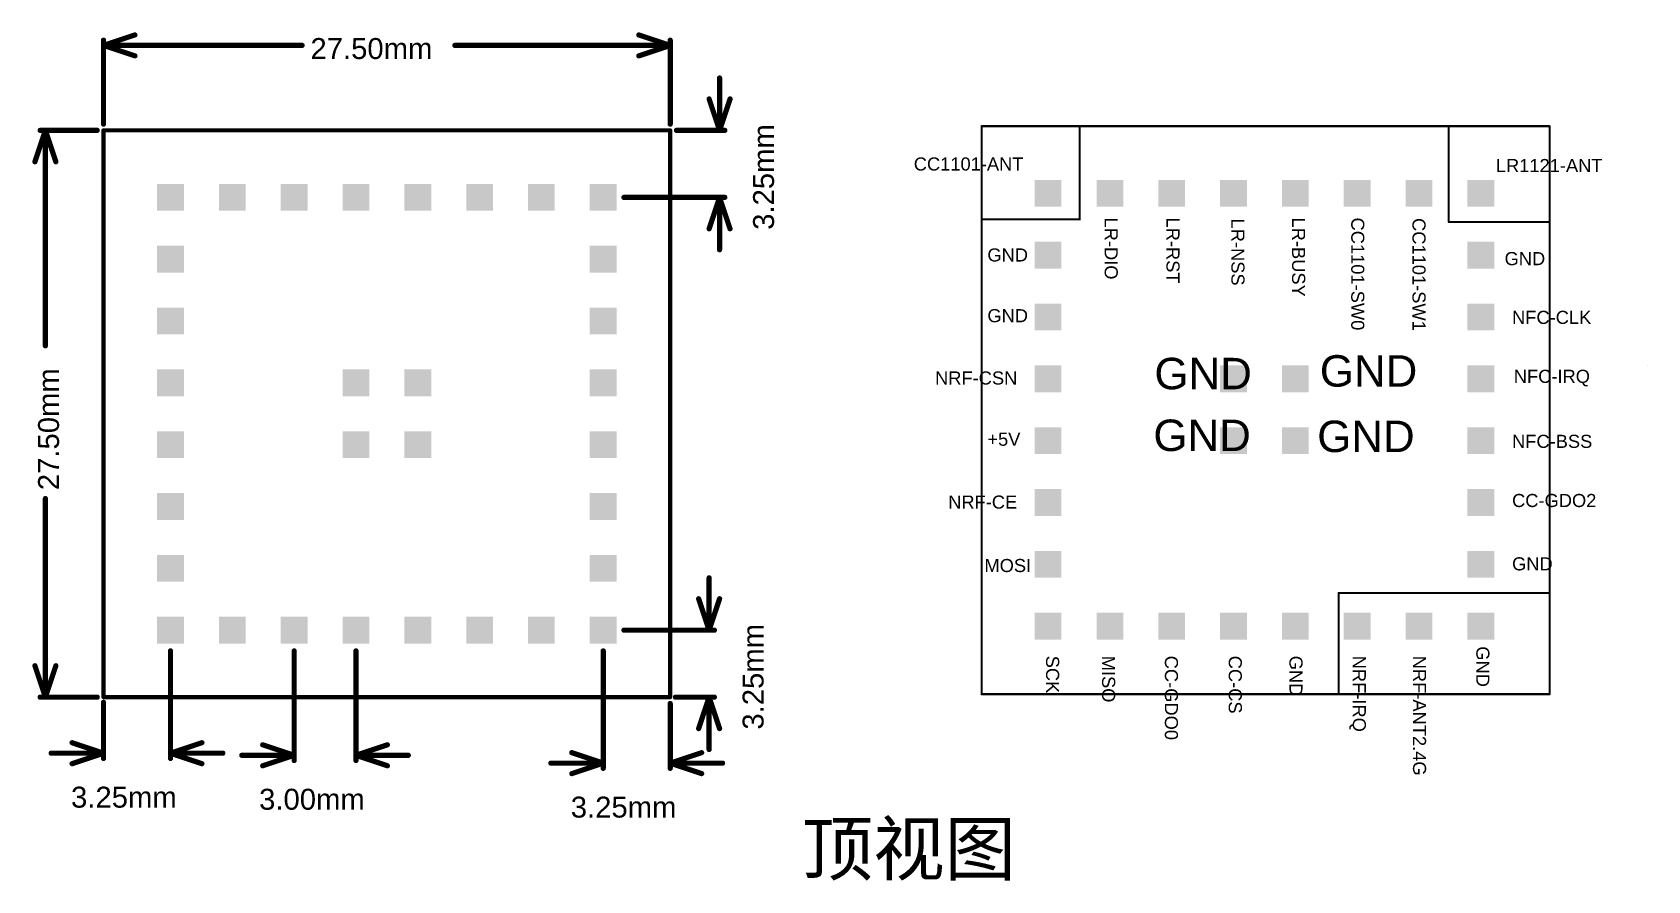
# Model space of a CAD drawing. Header units: millimetres. Extents: x -0.14 to 2.95, y -0.35 to 1.27.
import ezdxf

# ---------------------------------------------------------------- set-up
doc = ezdxf.new("R2010")
doc.units = ezdxf.units.MM
doc.header["$MEASUREMENT"] = 0
for name, color, linetype in [('KeepOutLayer', 6, 'Continuous'), ('TopLayer', 1, 'Continuous'), ('TopOverlay', 2, 'Continuous')]:
    doc.layers.add(name, color=color, linetype=linetype)
doc.styles.add('Arial', font='arial.ttf', dxfattribs={"height": 0.2})
doc.styles.add('微软雅黑', font='', dxfattribs={"height": 0.2})
doc.styles.get('微软雅黑').set_extended_font_data('微软雅黑')

msp = doc.modelspace()

# ---------------------------------------------------------------- hatches: boundary and pattern name
at = {"layer": 'TopLayer'}
for points in [[(1.779, 0.988), (1.8301, 0.988), (1.8301, 0.9369), (1.779, 0.9369)], [(1.8971, 0.988), (1.9483, 0.988), (1.9483, 0.9369), (1.8971, 0.9369)], [(2.0152, 0.988), (2.0664, 0.988), (2.0664, 0.9369), (2.0152, 0.9369)], [(2.1333, 0.988), (2.1845, 0.988), (2.1845, 0.9369), (2.1333, 0.9369)], [(2.2514, 0.988), (2.3026, 0.988), (2.3026, 0.9369), (2.2514, 0.9369)], [(2.3695, 0.988), (2.4207, 0.988), (2.4207, 0.9369), (2.3695, 0.9369)], [(2.4876, 0.988), (2.5388, 0.988), (2.5388, 0.9369), (2.4876, 0.9369)], [(2.6057, 0.988), (2.6569, 0.988), (2.6569, 0.9369), (2.6057, 0.9369)], [(0.1024, 0.9803), (0.1535, 0.9803), (0.1535, 0.9291), (0.1024, 0.9291)], [(0.2205, 0.9803), (0.2717, 0.9803), (0.2717, 0.9291), (0.2205, 0.9291)], [(0.3386, 0.9803), (0.3898, 0.9803), (0.3898, 0.9291), (0.3386, 0.9291)], [(0.4567, 0.9803), (0.5079, 0.9803), (0.5079, 0.9291), (0.4567, 0.9291)], [(0.5748, 0.9803), (0.626, 0.9803), (0.626, 0.9291), (0.5748, 0.9291)], [(0.6929, 0.9803), (0.7441, 0.9803), (0.7441, 0.9291), (0.6929, 0.9291)], [(0.811, 0.9803), (0.8622, 0.9803), (0.8622, 0.9291), (0.811, 0.9291)], [(0.9291, 0.9803), (0.9803, 0.9803), (0.9803, 0.9291), (0.9291, 0.9291)], [(1.8301, 0.8699), (1.8301, 0.8187), (1.779, 0.8187), (1.779, 0.8699)], [(2.6569, 0.8699), (2.6569, 0.8187), (2.6057, 0.8187), (2.6057, 0.8699)], [(0.1535, 0.8622), (0.1535, 0.811), (0.1024, 0.811), (0.1024, 0.8622)], [(0.9803, 0.8622), (0.9803, 0.811), (0.9291, 0.811), (0.9291, 0.8622)], [(0.1535, 0.7441), (0.1535, 0.6929), (0.1024, 0.6929), (0.1024, 0.7441)], [(0.9803, 0.7441), (0.9803, 0.6929), (0.9291, 0.6929), (0.9291, 0.7441)], [(1.8301, 0.7518), (1.8301, 0.7006), (1.779, 0.7006), (1.779, 0.7518)], [(2.6569, 0.7518), (2.6569, 0.7006), (2.6057, 0.7006), (2.6057, 0.7518)], [(0.1535, 0.626), (0.1535, 0.5748), (0.1024, 0.5748), (0.1024, 0.626)], [(0.4567, 0.626), (0.5079, 0.626), (0.5079, 0.5748), (0.4567, 0.5748)], [(0.626, 0.5748), (0.5748, 0.5748), (0.5748, 0.626), (0.626, 0.626)], [(0.9803, 0.626), (0.9803, 0.5748), (0.9291, 0.5748), (0.9291, 0.626)], [(1.8301, 0.6337), (1.8301, 0.5825), (1.779, 0.5825), (1.779, 0.6337)], [(2.1333, 0.6337), (2.1845, 0.6337), (2.1845, 0.5825), (2.1333, 0.5825)], [(2.3026, 0.5825), (2.2514, 0.5825), (2.2514, 0.6337), (2.3026, 0.6337)], [(2.6569, 0.6337), (2.6569, 0.5825), (2.6057, 0.5825), (2.6057, 0.6337)], [(0.1535, 0.5079), (0.1535, 0.4567), (0.1024, 0.4567), (0.1024, 0.5079)], [(0.4567, 0.5079), (0.5079, 0.5079), (0.5079, 0.4567), (0.4567, 0.4567)], [(0.626, 0.4567), (0.5748, 0.4567), (0.5748, 0.5079), (0.626, 0.5079)], [(0.9803, 0.5079), (0.9803, 0.4567), (0.9291, 0.4567), (0.9291, 0.5079)], [(1.8301, 0.5156), (1.8301, 0.4644), (1.779, 0.4644), (1.779, 0.5156)], [(2.1333, 0.5156), (2.1845, 0.5156), (2.1845, 0.4644), (2.1333, 0.4644)], [(2.3026, 0.4644), (2.2514, 0.4644), (2.2514, 0.5156), (2.3026, 0.5156)], [(2.6569, 0.5156), (2.6569, 0.4644), (2.6057, 0.4644), (2.6057, 0.5156)], [(0.1535, 0.3898), (0.1535, 0.3386), (0.1024, 0.3386), (0.1024, 0.3898)], [(0.9803, 0.3898), (0.9803, 0.3386), (0.9291, 0.3386), (0.9291, 0.3898)], [(1.8301, 0.3975), (1.8301, 0.3463), (1.779, 0.3463), (1.779, 0.3975)], [(2.6569, 0.3975), (2.6569, 0.3463), (2.6057, 0.3463), (2.6057, 0.3975)], [(1.8301, 0.2794), (1.8301, 0.2282), (1.779, 0.2282), (1.779, 0.2794)], [(2.6569, 0.2794), (2.6569, 0.2282), (2.6057, 0.2282), (2.6057, 0.2794)], [(0.1535, 0.2717), (0.1535, 0.2205), (0.1024, 0.2205), (0.1024, 0.2717)], [(0.9803, 0.2717), (0.9803, 0.2205), (0.9291, 0.2205), (0.9291, 0.2717)], [(1.779, 0.1613), (1.8301, 0.1613), (1.8301, 0.1101), (1.779, 0.1101)], [(1.8971, 0.1613), (1.9483, 0.1613), (1.9483, 0.1101), (1.8971, 0.1101)], [(2.0152, 0.1613), (2.0664, 0.1613), (2.0664, 0.1101), (2.0152, 0.1101)], [(2.1333, 0.1613), (2.1845, 0.1613), (2.1845, 0.1101), (2.1333, 0.1101)], [(2.2514, 0.1613), (2.3026, 0.1613), (2.3026, 0.1101), (2.2514, 0.1101)], [(2.3695, 0.1613), (2.4207, 0.1613), (2.4207, 0.1101), (2.3695, 0.1101)], [(2.4876, 0.1613), (2.5388, 0.1613), (2.5388, 0.1101), (2.4876, 0.1101)], [(2.6057, 0.1613), (2.6569, 0.1613), (2.6569, 0.1101), (2.6057, 0.1101)], [(0.1024, 0.1535), (0.1535, 0.1535), (0.1535, 0.1024), (0.1024, 0.1024)], [(0.2205, 0.1535), (0.2717, 0.1535), (0.2717, 0.1024), (0.2205, 0.1024)], [(0.3386, 0.1535), (0.3898, 0.1535), (0.3898, 0.1024), (0.3386, 0.1024)], [(0.4567, 0.1535), (0.5079, 0.1535), (0.5079, 0.1024), (0.4567, 0.1024)], [(0.5748, 0.1535), (0.626, 0.1535), (0.626, 0.1024), (0.5748, 0.1024)], [(0.6929, 0.1535), (0.7441, 0.1535), (0.7441, 0.1024), (0.6929, 0.1024)], [(0.811, 0.1535), (0.8622, 0.1535), (0.8622, 0.1024), (0.811, 0.1024)], [(0.9291, 0.1535), (0.9803, 0.1535), (0.9803, 0.1024), (0.9291, 0.1024)]]:
    msp.add_hatch(color=1, dxfattribs=at).paths.add_polyline_path(points)

# ---------------------------------------------------------------- linework, layer by layer
at = {"layer": 'KeepOutLayer', "const_width": 0.000512}
msp.add_lwpolyline([(2.9495, 0.6341), (2.9498, 0.6345)], dxfattribs=at)
at = {"layer": 'KeepOutLayer', "const_width": 0.000256}
for points in [[(2.9493, 0.6341, 1), (2.9496, 0.6341, 1)], [(2.9497, 0.6345, 1), (2.95, 0.6345, 1)]]:
    msp.add_lwpolyline(points, format="xyb", close=True, dxfattribs=at)
at = {"layer": 'TopOverlay'}
for points, const_width in [([(0, 1.245), (0.06, 1.265)], 0.01), ([(1.0227, 1.265), (1.0827, 1.245)], 0.01), ([(0, 1.0946), (0, 1.255)], 0.01), ([(0, 1.245), (0.06, 1.225)], 0.01), ([(0, 1.245), (0.3794, 1.245)], 0.01), ([(0.6713, 1.245), (1.0827, 1.245)], 0.01), ([(1.0227, 1.225), (1.0827, 1.245)], 0.01), ([(1.0827, 1.0946), (1.0827, 1.255)], 0.01), ([(1.177, 1.0827), (1.177, 1.1827)], 0.01), ([(1.157, 1.1427), (1.177, 1.0827)], 0.01), ([(1.177, 1.0827), (1.197, 1.1427)], 0.01), ([(-0.131, 1.0227), (-0.111, 1.0827)], 0.01), ([(-0.121, 1.0827), (-0.012, 1.0827)], 0.01), ([(-0.111, 1.0827), (-0.091, 1.0227)], 0.01), ([(-0.111, 0.6713), (-0.111, 1.0827)], 0.01), ([(0, 1.0827), (1.0827, 1.0827)], 0.00787), ([(0, 0), (0, 1.0827)], 0.00787), ([(0, 1.0827), (1.0827, 1.0827)], 0.00394), ([(0, 0), (0, 1.0827)], 0.00394), ([(1.0827, 0), (1.0827, 1.0827)], 0.00787), ([(1.0827, 0), (1.0827, 1.0827)], 0.00394), ([(1.0946, 1.0827), (1.187, 1.0827)], 0.01), ([(1.6776, 1.0907), (1.6776, 0.0057)], 0.00394), ([(1.6776, 1.0907), (2.7626, 1.0907)], 0.00394), ([(1.8651, 0.9125), (1.8651, 1.0907)], 0.00394), ([(2.5701, 1.0907), (2.5701, 0.9075)], 0.00394), ([(2.7626, 0.0057), (2.7626, 1.0907)], 0.00394), ([(0.9943, 0.9547), (1.187, 0.9547)], 0.01), ([(1.157, 0.8947), (1.177, 0.9547)], 0.01), ([(1.177, 0.9547), (1.197, 0.8947)], 0.01), ([(1.177, 0.8547), (1.177, 0.9547)], 0.01), ([(1.6782, 0.9125), (1.8651, 0.9125)], 0.00394), ([(2.5701, 0.9075), (2.7618, 0.9075)], 0.00394), ([(-0.111, 0), (-0.111, 0.3794)], 0.01), ([(1.157, 0.128), (1.157, 0.228)], 0.01), ([(1.137, 0.188), (1.157, 0.128)], 0.01), ([(1.157, 0.128), (1.177, 0.188)], 0.01), ([(2.3598, 0.0057), (2.3598, 0.1992)], 0.00394), ([(2.3598, 0.1992), (2.7626, 0.1992)], 0.00394), ([(0.9943, 0.128), (1.167, 0.128)], 0.01), ([(0.128, -0.117), (0.128, 0.0884)], 0.01), ([(0.3642, -0.121), (0.3642, 0.0884)], 0.01), ([(0.4823, -0.121), (0.4823, 0.0884)], 0.01), ([(0.9547, -0.136), (0.9547, 0.0884)], 0.01), ([(-0.131, 0.06), (-0.111, 0)], 0.01), ([(-0.111, 0), (-0.091, 0.06)], 0.01), ([(-0.121, 0), (-0.012, 0)], 0.01), ([(0, 0), (1.0827, 0)], 0.00787), ([(0, 0), (1.0827, 0)], 0.00394), ([(1.0927, 0), (1.167, 0)], 0.01), ([(1.137, -0.06), (1.157, 0)], 0.01), ([(1.157, -0.1), (1.157, 0)], 0.01), ([(1.157, 0), (1.177, -0.06)], 0.01), ([(1.6776, 0.0057), (2.7626, 0.0057)], 0.00394), ([(0, -0.117), (0, -0.01)], 0.01), ([(1.0827, -0.136), (1.0827, -0.012)], 0.01), ([(-0.06, -0.087), (0, -0.107)], 0.01), ([(0.128, -0.107), (0.188, -0.087)], 0.01), ([(0.3042, -0.091), (0.3642, -0.111)], 0.01), ([(0.4823, -0.111), (0.5423, -0.091)], 0.01), ([(-0.1, -0.107), (0, -0.107)], 0.01), ([(-0.06, -0.127), (0, -0.107)], 0.01), ([(0.128, -0.107), (0.188, -0.127)], 0.01), ([(0.128, -0.107), (0.228, -0.107)], 0.01), ([(0.2642, -0.111), (0.3642, -0.111)], 0.01), ([(0.3042, -0.131), (0.3642, -0.111)], 0.01), ([(0.4823, -0.111), (0.5823, -0.111)], 0.01), ([(0.4823, -0.111), (0.5423, -0.131)], 0.01), ([(0.8547, -0.126), (0.9547, -0.126)], 0.01), ([(0.8947, -0.106), (0.9547, -0.126)], 0.01), ([(0.8947, -0.146), (0.9547, -0.126)], 0.01), ([(1.0827, -0.126), (1.1427, -0.106)], 0.01), ([(1.0827, -0.126), (1.1827, -0.126)], 0.01), ([(1.0827, -0.126), (1.1427, -0.146)], 0.01)]:
    msp.add_lwpolyline(points, dxfattribs=dict(at, const_width=const_width))
for points, const_width in [([(0.0575, 1.265, 1), (0.0625, 1.265, 1)], 0.005), ([(1.0202, 1.265, 1), (1.0252, 1.265, 1)], 0.005), ([(-0.0025, 1.255, 1), (0.0025, 1.255, 1)], 0.005), ([(-0.0025, 1.245, 1), (0.0025, 1.245, 1)], 0.005), ([(-0.0025, 1.245, 1), (0.0025, 1.245, 1)], 0.005), ([(-0.0025, 1.245, 1), (0.0025, 1.245, 1)], 0.005), ([(0.3769, 1.245, 1), (0.3819, 1.245, 1)], 0.005), ([(0.6688, 1.245, 1), (0.6738, 1.245, 1)], 0.005), ([(1.0802, 1.255, 1), (1.0852, 1.255, 1)], 0.005), ([(1.0802, 1.245, 1), (1.0852, 1.245, 1)], 0.005), ([(1.0802, 1.245, 1), (1.0852, 1.245, 1)], 0.005), ([(1.0802, 1.245, 1), (1.0852, 1.245, 1)], 0.005), ([(0.0575, 1.225, 1), (0.0625, 1.225, 1)], 0.005), ([(1.0202, 1.225, 1), (1.0252, 1.225, 1)], 0.005), ([(1.1745, 1.1827, 1), (1.1795, 1.1827, 1)], 0.005), ([(1.1545, 1.1427, 1), (1.1595, 1.1427, 1)], 0.005), ([(1.1945, 1.1427, 1), (1.1995, 1.1427, 1)], 0.005), ([(-0.1235, 1.0827, 1), (-0.1185, 1.0827, 1)], 0.005), ([(-0.1135, 1.0827, 1), (-0.1085, 1.0827, 1)], 0.005), ([(-0.1135, 1.0827, 1), (-0.1085, 1.0827, 1)], 0.005), ([(-0.1135, 1.0827, 1), (-0.1085, 1.0827, 1)], 0.005), ([(-0.0145, 1.0827, 1), (-0.0095, 1.0827, 1)], 0.005), ([(-0.0025, 1.0946, 1), (0.0025, 1.0946, 1)], 0.005), ([(-0.002, 1.0827, 1), (0.002, 1.0827, 1)], 0.00394), ([(-0.002, 1.0827, 1), (0.002, 1.0827, 1)], 0.00394), ([(-0.001, 1.0827, 1), (0.001, 1.0827, 1)], 0.00197), ([(-0.001, 1.0827, 1), (0.001, 1.0827, 1)], 0.00197), ([(1.0802, 1.0946, 1), (1.0852, 1.0946, 1)], 0.005), ([(1.0807, 1.0827, 1), (1.0846, 1.0827, 1)], 0.00394), ([(1.0807, 1.0827, 1), (1.0846, 1.0827, 1)], 0.00394), ([(1.0817, 1.0827, 1), (1.0837, 1.0827, 1)], 0.00197), ([(1.0817, 1.0827, 1), (1.0837, 1.0827, 1)], 0.00197), ([(1.0921, 1.0827, 1), (1.0971, 1.0827, 1)], 0.005), ([(1.1745, 1.0827, 1), (1.1795, 1.0827, 1)], 0.005), ([(1.1745, 1.0827, 1), (1.1795, 1.0827, 1)], 0.005), ([(1.1745, 1.0827, 1), (1.1795, 1.0827, 1)], 0.005), ([(1.1845, 1.0827, 1), (1.1895, 1.0827, 1)], 0.005), ([(1.6766, 1.0907, 1), (1.6786, 1.0907, 1)], 0.00197), ([(1.6766, 1.0907, 1), (1.6786, 1.0907, 1)], 0.00197), ([(1.8642, 1.0907, 1), (1.8661, 1.0907, 1)], 0.00197), ([(2.5691, 1.0907, 1), (2.5711, 1.0907, 1)], 0.00197), ([(2.7616, 1.0907, 1), (2.7636, 1.0907, 1)], 0.00197), ([(2.7616, 1.0907, 1), (2.7636, 1.0907, 1)], 0.00197), ([(-0.1335, 1.0227, 1), (-0.1285, 1.0227, 1)], 0.005), ([(-0.0935, 1.0227, 1), (-0.0885, 1.0227, 1)], 0.005), ([(0.9918, 0.9547, 1), (0.9968, 0.9547, 1)], 0.005), ([(1.1745, 0.9547, 1), (1.1795, 0.9547, 1)], 0.005), ([(1.1745, 0.9547, 1), (1.1795, 0.9547, 1)], 0.005), ([(1.1745, 0.9547, 1), (1.1795, 0.9547, 1)], 0.005), ([(1.1845, 0.9547, 1), (1.1895, 0.9547, 1)], 0.005), ([(1.1545, 0.8947, 1), (1.1595, 0.8947, 1)], 0.005), ([(1.1945, 0.8947, 1), (1.1995, 0.8947, 1)], 0.005), ([(1.6772, 0.9125, 1), (1.6791, 0.9125, 1)], 0.00197), ([(1.8642, 0.9125, 1), (1.8661, 0.9125, 1)], 0.00197), ([(1.8642, 0.9125, 1), (1.8661, 0.9125, 1)], 0.00197), ([(2.5691, 0.9075, 1), (2.5711, 0.9075, 1)], 0.00197), ([(2.5691, 0.9075, 1), (2.5711, 0.9075, 1)], 0.00197), ([(2.7608, 0.9075, 1), (2.7627, 0.9075, 1)], 0.00197), ([(1.1745, 0.8547, 1), (1.1795, 0.8547, 1)], 0.005), ([(-0.1135, 0.6713, 1), (-0.1085, 0.6713, 1)], 0.005), ([(-0.1135, 0.3794, 1), (-0.1085, 0.3794, 1)], 0.005), ([(1.1545, 0.228, 1), (1.1595, 0.228, 1)], 0.005), ([(1.1345, 0.188, 1), (1.1395, 0.188, 1)], 0.005), ([(1.1745, 0.188, 1), (1.1795, 0.188, 1)], 0.005), ([(2.3588, 0.1992, 1), (2.3608, 0.1992, 1)], 0.00197), ([(2.3588, 0.1992, 1), (2.3608, 0.1992, 1)], 0.00197), ([(2.7616, 0.1992, 1), (2.7636, 0.1992, 1)], 0.00197), ([(0.9918, 0.128, 1), (0.9968, 0.128, 1)], 0.005), ([(1.1545, 0.128, 1), (1.1595, 0.128, 1)], 0.005), ([(1.1545, 0.128, 1), (1.1595, 0.128, 1)], 0.005), ([(1.1545, 0.128, 1), (1.1595, 0.128, 1)], 0.005), ([(1.1645, 0.128, 1), (1.1695, 0.128, 1)], 0.005), ([(0.1255, 0.0884, 1), (0.1305, 0.0884, 1)], 0.005), ([(0.3617, 0.0884, 1), (0.3667, 0.0884, 1)], 0.005), ([(0.4798, 0.0884, 1), (0.4848, 0.0884, 1)], 0.005), ([(0.9522, 0.0884, 1), (0.9572, 0.0884, 1)], 0.005), ([(-0.1335, 0.06, 1), (-0.1285, 0.06, 1)], 0.005), ([(-0.0935, 0.06, 1), (-0.0885, 0.06, 1)], 0.005), ([(-0.1235, 0, 1), (-0.1185, 0, 1)], 0.005), ([(-0.1135, 0, 1), (-0.1085, 0, 1)], 0.005), ([(-0.1135, 0, 1), (-0.1085, 0, 1)], 0.005), ([(-0.1135, 0, 1), (-0.1085, 0, 1)], 0.005), ([(-0.0145, 0, 1), (-0.0095, 0, 1)], 0.005), ([(-0.002, 0, 1), (0.002, 0, 1)], 0.00394), ([(-0.002, 0, 1), (0.002, 0, 1)], 0.00394), ([(-0.001, 0, 1), (0.001, 0, 1)], 0.00197), ([(-0.001, 0, 1), (0.001, 0, 1)], 0.00197), ([(1.0807, 0, 1), (1.0846, 0, 1)], 0.00394), ([(1.0807, 0, 1), (1.0846, 0, 1)], 0.00394), ([(1.0817, 0, 1), (1.0837, 0, 1)], 0.00197), ([(1.0817, 0, 1), (1.0837, 0, 1)], 0.00197), ([(1.0902, 0, 1), (1.0952, 0, 1)], 0.005), ([(1.1545, 0, 1), (1.1595, 0, 1)], 0.005), ([(1.1545, 0, 1), (1.1595, 0, 1)], 0.005), ([(1.1545, 0, 1), (1.1595, 0, 1)], 0.005), ([(1.1645, 0, 1), (1.1695, 0, 1)], 0.005), ([(1.6766, 0.0057, 1), (1.6786, 0.0057, 1)], 0.00197), ([(1.6766, 0.0057, 1), (1.6786, 0.0057, 1)], 0.00197), ([(2.3588, 0.0057, 1), (2.3608, 0.0057, 1)], 0.00197), ([(2.7616, 0.0057, 1), (2.7636, 0.0057, 1)], 0.00197), ([(2.7616, 0.0057, 1), (2.7636, 0.0057, 1)], 0.00197), ([(-0.0025, -0.01, 1), (0.0025, -0.01, 1)], 0.005), ([(1.0802, -0.012, 1), (1.0852, -0.012, 1)], 0.005), ([(1.1345, -0.06, 1), (1.1395, -0.06, 1)], 0.005), ([(1.1745, -0.06, 1), (1.1795, -0.06, 1)], 0.005), ([(-0.0625, -0.087, 1), (-0.0575, -0.087, 1)], 0.005), ([(0.1855, -0.087, 1), (0.1905, -0.087, 1)], 0.005), ([(0.3017, -0.091, 1), (0.3067, -0.091, 1)], 0.005), ([(0.5398, -0.091, 1), (0.5448, -0.091, 1)], 0.005), ([(-0.1025, -0.107, 1), (-0.0975, -0.107, 1)], 0.005), ([(-0.0625, -0.127, 1), (-0.0575, -0.127, 1)], 0.005), ([(-0.0025, -0.107, 1), (0.0025, -0.107, 1)], 0.005), ([(-0.0025, -0.107, 1), (0.0025, -0.107, 1)], 0.005), ([(-0.0025, -0.107, 1), (0.0025, -0.107, 1)], 0.005), ([(-0.0025, -0.117, 1), (0.0025, -0.117, 1)], 0.005), ([(0.1255, -0.107, 1), (0.1305, -0.107, 1)], 0.005), ([(0.1255, -0.107, 1), (0.1305, -0.107, 1)], 0.005), ([(0.1255, -0.107, 1), (0.1305, -0.107, 1)], 0.005), ([(0.1255, -0.117, 1), (0.1305, -0.117, 1)], 0.005), ([(0.1855, -0.127, 1), (0.1905, -0.127, 1)], 0.005), ([(0.2255, -0.107, 1), (0.2305, -0.107, 1)], 0.005), ([(0.2617, -0.111, 1), (0.2667, -0.111, 1)], 0.005), ([(0.3617, -0.111, 1), (0.3667, -0.111, 1)], 0.005), ([(0.3617, -0.111, 1), (0.3667, -0.111, 1)], 0.005), ([(0.3617, -0.111, 1), (0.3667, -0.111, 1)], 0.005), ([(0.3617, -0.121, 1), (0.3667, -0.121, 1)], 0.005), ([(0.4798, -0.111, 1), (0.4848, -0.111, 1)], 0.005), ([(0.4798, -0.111, 1), (0.4848, -0.111, 1)], 0.005), ([(0.4798, -0.111, 1), (0.4848, -0.111, 1)], 0.005), ([(0.4798, -0.121, 1), (0.4848, -0.121, 1)], 0.005), ([(0.5798, -0.111, 1), (0.5848, -0.111, 1)], 0.005), ([(0.8522, -0.126, 1), (0.8572, -0.126, 1)], 0.005), ([(0.8922, -0.106, 1), (0.8972, -0.106, 1)], 0.005), ([(0.9522, -0.126, 1), (0.9572, -0.126, 1)], 0.005), ([(0.9522, -0.126, 1), (0.9572, -0.126, 1)], 0.005), ([(0.9522, -0.126, 1), (0.9572, -0.126, 1)], 0.005), ([(1.0802, -0.126, 1), (1.0852, -0.126, 1)], 0.005), ([(1.0802, -0.126, 1), (1.0852, -0.126, 1)], 0.005), ([(1.0802, -0.126, 1), (1.0852, -0.126, 1)], 0.005), ([(1.1402, -0.106, 1), (1.1452, -0.106, 1)], 0.005), ([(1.1545, -0.1, 1), (1.1595, -0.1, 1)], 0.005), ([(1.1802, -0.126, 1), (1.1852, -0.126, 1)], 0.005), ([(0.3017, -0.131, 1), (0.3067, -0.131, 1)], 0.005), ([(0.5398, -0.131, 1), (0.5448, -0.131, 1)], 0.005), ([(0.8922, -0.146, 1), (0.8972, -0.146, 1)], 0.005), ([(0.9522, -0.136, 1), (0.9572, -0.136, 1)], 0.005), ([(1.0802, -0.136, 1), (1.0852, -0.136, 1)], 0.005), ([(1.1402, -0.146, 1), (1.1452, -0.146, 1)], 0.005)]:
    msp.add_lwpolyline(points, format="xyb", close=True, dxfattribs=dict(at, const_width=const_width))

# ---------------------------------------------------------------- texts
for s, height, style, p in [('27.50mm', 0.04, 'Arial', (0.3954, 1.219)), ('GND', 0.06, 'Arial', (2.3237, 0.5932)), ('GND', 0.06, 'Arial', (2.0057, 0.4702)), ('GND', 0.06, 'Arial', (2.3187, 0.4682)), ('3.25mm', 0.04, 'Arial', (-0.062, -0.211)), ('3.00mm', 0.04, 'Arial', (0.2973, -0.215)), ('3.25mm', 0.04, 'Arial', (0.8927, -0.23)), ('顶视图', 0.1, '微软雅黑', (1.3341, -0.3394))]:
    msp.add_text(s, height=height, dxfattribs=dict(at, style=style)).set_placement(p)
at = {"layer": 'TopOverlay', "style": 'Arial'}
for s, height, rotation, p in [('3.25mm', 0.04, 90, (1.281, 0.8927)), ('CC1101-ANT', 0.025, 360, (1.548, 1.006)), ('LR1121-ANT', 0.025, 360, (2.66, 1.003)), ('LR-DIO', 0.025, 270, (1.9127, 0.9162)), ('LR-RST', 0.025, 270, (2.0307, 0.9162)), ('LR-NSS', 0.025, 270, (2.1547, 0.9142)), ('LR-BUSY', 0.025, 270, (2.2707, 0.9162)), ('CC1101-SW0', 0.025, 270, (2.3837, 0.9162)), ('CC1101-SW1', 0.025, 270, (2.5007, 0.9152)), ('GND', 0.025, 360, (1.6886, 0.8322)), ('GND', 0.025, 360, (2.6767, 0.8252)), ('GND', 0.025, 360, (1.6886, 0.7162)), ('NFC-CLK', 0.025, 360, (2.691, 0.713)), ('GND', 0.06, 360, (2.0077, 0.5882)), ('27.50mm', 0.04, 90, (-0.085, 0.3954)), ('NRF-CSN', 0.025, 360, (1.5887, 0.5972)), ('NFC-IRQ', 0.025, 360, (2.6943, 0.6004)), ('+5V', 0.025, 360, (1.6886, 0.4802)), ('NFC-BSS', 0.025, 360, (2.691, 0.4762)), ('NRF-CE', 0.025, 360, (1.6137, 0.3602)), ('CC-GDO2', 0.025, 360, (2.691, 0.3632)), ('MOSI', 0.025, 360, (1.683, 0.239)), ('GND', 0.025, 360, (2.691, 0.2422)), ('3.25mm', 0.04, 90, (1.261, -0.062)), ('GND', 0.025, 270, (2.6227, 0.0972)), ('SCK', 0.025, 270, (1.8007, 0.0792)), ('MISO', 0.025, 270, (1.9077, 0.0792)), ('CC-GDO0', 0.025, 270, (2.0277, 0.0792)), ('CC-CS', 0.025, 270, (2.1497, 0.0792)), ('GND', 0.025, 270, (2.2657, 0.0792)), ('NRF-IRQ', 0.025, 270, (2.3867, 0.0792)), ('NRF-ANT2.4G', 0.025, 270, (2.5017, 0.0792))]:
    msp.add_text(s, height=height, rotation=rotation, dxfattribs=at).set_placement(p)

doc.saveas('drawing.dxf')
